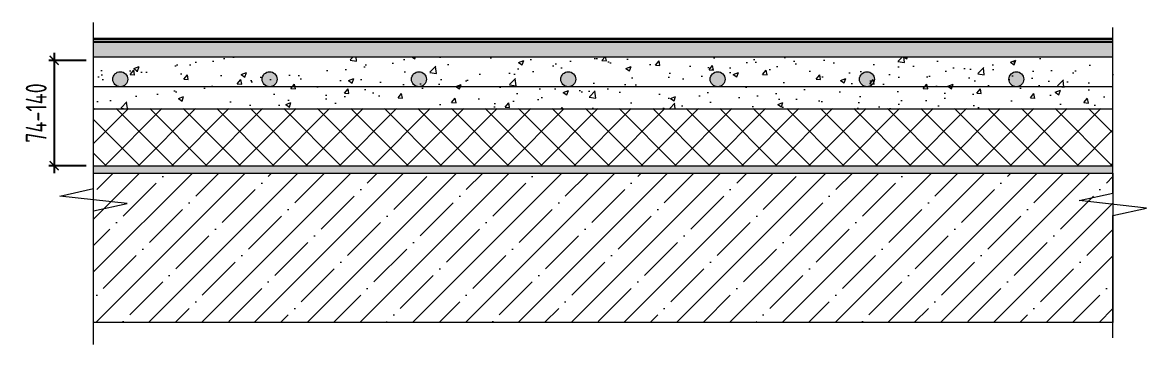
# Model space of a CAD drawing. Header units: millimetres. Extents: x -542032 to 558829, y -28615 to 266565.
# Drawn here: x -522982 to -515456, y 8494 to 10651 of the extents above; entities that cross this region are included whole.
import ezdxf

# ---------------------------------------------------------------- set-up
doc = ezdxf.new("R2010")
doc.units = ezdxf.units.MM
doc.layers.add('АР_Перегородки кирпич штрих', color=7, linetype='Continuous')
doc.layers.add('АР_Плита', color=220, linetype='Continuous')
for name, color, linetype, lineweight in [('АР_Размеры дверей', 15, 'Continuous', 0), ('АР_Тонкие', 250, 'Continuous', 0), ('АР_Штриховка', 252, 'Continuous', 0)]:
    doc.layers.add(name, color=color, linetype=linetype, lineweight=lineweight)
doc.styles.add('ISOCPEUR', font='isocpeur.ttf', dxfattribs={"width": 0.7})
doc.dimstyles.new('R_50', dxfattribs={"dimtxt": 140, "dimasz": 60, "dimexe": 50, "dimexo": 50, "dimgap": 50, "dimtad": 1, "dimdec": 0, "dimrnd": 5, "dimzin": 0, "dimdsep": 46, "dimtxsty": 'ISOCPEUR', "dimblk": 'ARCHTICK', "dimcen": 50, "dimdle": 50, "dimclrd": 256, "dimclre": 256, "dimclrt": 256, "dimadec": 0, "dimazin": 0, "dimtfac": 2, "dimtdec": 0, "dimtofl": 0, "dimtmove": 1, "dimatfit": 3, "dimfxl": 1, "dimtvp": 3, "dimtfill": 1, "dimtolj": 1, "dimtzin": 0, "dimarcsym": 0})

# ---------------------------------------------------------------- blocks, each defined once
blk = doc.blocks.new('*U33')
at = {"color": 8}
blk.add_lwpolyline([(0, -6.699), (0, 1.502), (2.25, 2.002), (-2.25, 2.502), (0, 3.002), (0, 14.093)], dxfattribs=at)
blk = doc.blocks.new('*U34')
at = {"color": 8}
blk.add_lwpolyline([(0, -6.506), (0, 2.443), (2.25, 2.943), (-2.25, 3.443), (0, 3.943), (0, 15.068)], dxfattribs=at)
blk = doc.blocks.new('Арматура_D-10')
at = {"layer": 'АР_Перегородки кирпич штрих', "transparency": 33554687}
h = blk.add_hatch(color=256, dxfattribs=at)
h.set_gradient(color2=(0, 0, 0), tint=1, name='SPHERICAL')
h.paths.add_polyline_path([(-59078.57, 235102.41, 1), (-59088.57, 235102.41, 1)])
at = {"layer": 'АР_Тонкие'}
blk.add_circle((-59083.57, 235102.41), 5, dxfattribs=at)
blk = doc.blocks.new('_ArchTick')
at = {"color": 0, "linetype": 'ByBlock', "const_width": 0.15}
blk.add_lwpolyline([(-0.5, -0.5), (0.5, 0.5)], dxfattribs=at)
blk = doc.blocks.new('*D128')
at = {"layer": 'Defpoints', "color": 0, "transparency": 16777216}
for p in [(-522506.5, 10397.4), (-522506.5, 9691.8)]:
    blk.add_point(p, dxfattribs=at)
at = {"layer": 'АР_Размеры дверей', "lineweight": -2, "transparency": 16777216}
for p, q in [((-522556.5, 10397.4), (-522820.6, 10397.4)), ((-522770.6, 10447.4), (-522770.6, 9641.8)), ((-522556.5, 9691.8), (-522820.6, 9691.8))]:
    blk.add_line(p, q, dxfattribs=at)
at = {"layer": 'АР_Размеры дверей', "lineweight": -2, "transparency": 16777216, "xscale": 60, "yscale": 60, "zscale": 60}
for p, rotation in [((-522770.6, 10397.4), 90), ((-522770.6, 9691.8), 270)]:
    blk.add_blockref('_ArchTick', p, dxfattribs=dict(at, rotation=rotation))
at = {"layer": 'АР_Размеры дверей', "transparency": 16777216, "insert": (-522890.6, 10044.6), "char_height": 140, "width": 708.7, "attachment_point": 5, "rotation": 90, "style": 'ISOCPEUR', "bg_fill": 3, "box_fill_scale": 1.1, "bg_fill_color": 256, "bg_fill_true_color": 13158600, "bg_fill_transparency": 0}
blk.add_mtext('\\A1;74-140', dxfattribs=at)
at = {"layer": 'Defpoints', "color": 0, "transparency": 16777216}
blk.add_point((-522770.6, 9691.8), dxfattribs=at)

msp = doc.modelspace()

# ---------------------------------------------------------------- hatches: boundary and pattern name
at = {"layer": 'АР_Перегородки кирпич штрих', "transparency": 33554559}
h = msp.add_hatch(dxfattribs=at)
h.set_pattern_fill('AR-CONC', color=256, scale=0.5, style=0)
h.set_pattern_definition([(50, (76151.72, -1711384.04), (91.0923345, -7.9695428), [9.525, -104.775]), (355, (76151.72, -1711384.04), (-17.6217107, 95.5284226), [7.62, -83.820292]), (100.4514447, (76159.315, -1711384.7), (73.4706235, 87.558876), [8.0950044, -89.0451223]), (46.1842, (76151.72, -1711358.64), (135.5395204, -21.021164), [14.2875, -157.1625]), (96.635558, (76163.02, -1711360.39), (118.702067, 123.713062), [12.142512, -133.567804]), (351.184151, (76151.72, -1711358.64), (118.702067, 123.713062), [11.429984, -125.729866]), (21, (76164.42, -1711364.99), (75.8071956, -51.132599), [9.525, -104.775]), (326, (76164.42, -1711364.99), (30.901014, 92.093983), [7.62, -83.82]), (71.451445, (76170.74, -1711369.25), (106.7082096, 40.9613844), [8.0950044, -89.044969]), (37.5, (76151.724, -1711384.038), (1.5443016, 42.27751944), [0, -82.804, 0, -85.09, 0, -84.1375]), (7.5, (76151.724, -1711384.04), (33.4098313, 50.0902874), [0, -48.514, 0, -80.899, 0, -32.0675]), (327.5, (76123.403, -1711384.038), (67.7952976, -2.864372), [0, -31.75, 0, -99.06, 0, -131.445]), (317.5, (76110.7, -1711384.04), (74.0645907, 12.7132455), [0, -41.275, 0, -65.786, 0, -93.345])])
h.paths.add_polyline_path([(-515681.1, 10421.8), (-515681.1, 10521.8), (-522506.5, 10521.8), (-522506.5, 10421.8)])
at = {"layer": 'АР_Перегородки кирпич штрих', "transparency": 33554687}
msp.add_hatch(color=256, dxfattribs=at).paths.add_polyline_path([(-522506.5, 9691.8), (-522506.5, 9641.8), (-515681.1, 9641.8), (-515681.1, 9691.8)])
at = {"layer": 'АР_Штриховка', "ltscale": 100, "true_color": 0x000000}
h = msp.add_hatch(dxfattribs=at)
h.set_pattern_fill('AR-CONC', color=18, scale=50, style=0)
h.set_pattern_definition([(50, (-5200836.66, 742288.37), (358.630091, -31.376067), [37.5, -412.5]), (355, (-5200836.66, 742288.37), (-69.375667, 376.096067), [30, -330]), (100.4514445, (-5200806.78, 742285.76), (289.254423, 344.719995), [31.870096, -350.571056]), (46.1842, (-5200836.66, 742388.37), (533.620665, -82.75964), [56.25, -618.75]), (96.635635, (-5200792.2, 742381.5), (467.33097, 487.0593), [47.80517, -525.85688]), (351.184164, (-5200836.66, 742388.37), (467.33097, 487.0593), [45, -495]), (21, (-5200786.66, 742363.37), (298.453526, -201.309445), [37.5, -412.5]), (326, (-5200786.66, 742363.37), (121.657666, 362.575023), [30, -330]), (71.451445, (-5200761.8, 742346.6), (420.111188, 161.265576), [31.870095, -350.571056]), (37.5, (-5200836.66, 742288.37), (6.0799277, 166.446927), [0, -326, 0, -335, 0, -331.25]), (7.5, (-5200836.66, 742288.37), (131.534769, 197.205856), [0, -191, 0, -318.5, 0, -126.25]), (327.5, (-5200948.16, 742288.37), (266.911218, -11.277436), [0, -125, 0, -390, 0, -517.5]), (317.5, (-5200998.16, 742288.37), (291.593085, 50.052491), [0, -162.5, 0, -259, 0, -367.5])])
h.paths.add_polyline_path([(-515681.1, 10421.8), (-522506.5, 10421.8), (-522506.5, 10075.3), (-515681.1, 10075.3)])
h = msp.add_hatch(dxfattribs=at)
h.set_pattern_fill('ANSI37', color=18, scale=50, style=0)
h.set_pattern_definition([(45, (0, -83473.54), (-112.2532, 112.2532), []), (135, (0, -83473.54), (-112.2532, -112.2532), [])])
h.paths.add_polyline_path([(-522506.5, 10074.2), (-515681.1, 10074.2), (-515681.1, 9691.8), (-522506.5, 9691.8)])
h = msp.add_hatch(dxfattribs=at)
h.set_pattern_fill('ANSI35', color=18, scale=1000, style=0)
h.set_pattern_definition([(45, (-5200836.66, 742138.37), (-176.776695, 176.776695), []), (45, (-5200659.9, 742138.37), (-176.776695, 176.776695), [312.5, -62.5, 0, -62.5])])
h.paths.add_polyline_path([(-515681.1, 9641.8), (-522506.5, 9641.8), (-522506.5, 8641.8), (-515681.1, 8641.8)])

# ---------------------------------------------------------------- linework, layer by layer
at = {"layer": 'АР_Плита', "color": 18, "lineweight": 5, "ltscale": 100, "true_color": 0x000000}
msp.add_lwpolyline([(-522506.5, 9641.8), (-515681.1, 9641.8), (-515681.1, 8641.8), (-522506.5, 8641.8)], close=True, dxfattribs=at)
at = {"layer": 'АР_Тонкие', "lineweight": 30}
for p, q in [((-522506.5, 10541.8), (-515681.1, 10541.8)), ((-522506.5, 10521.8), (-515681.1, 10521.8))]:
    msp.add_line(p, q, dxfattribs=at)
at = {"layer": 'АР_Тонкие'}
for points in [[(-522506.5, 10421.8), (-515681.1, 10421.8)], [(-515681.1, 10221.4), (-522506.5, 10221.4)], [(-522506.5, 10014.2), (-522506.5, 10072.4), (-515681.1, 10072.4)], [(-522506.5, 9691.8), (-522506.5, 9691.8), (-515681.1, 9691.8)]]:
    msp.add_lwpolyline(points, dxfattribs=at)

# ---------------------------------------------------------------- block references
for name, p, xscale, yscale, zscale in [('*U34', (-522506.5, 9144.6), 100, 100, 100), ('*U33', (-515681.1, 9208.1), 100, 100, 100), ('Арматура_D-10', (68507.8, -2340752.7), 10, 10, 10), ('Арматура_D-10', (69507.8, -2340752.7), 10, 10, 10), ('Арматура_D-10', (70507.8, -2340752.7), 10, 10, 10), ('Арматура_D-10', (71507.8, -2340752.7), 10, 10, 10), ('Арматура_D-10', (72507.8, -2340752.7), 10, 10, 10), ('Арматура_D-10', (73507.8, -2340752.7), 10, 10, 10), ('Арматура_D-10', (74507.8, -2340752.7), 10, 10, 10)]:
    msp.add_blockref(name, p, dxfattribs=dict(at, xscale=xscale, yscale=yscale, zscale=zscale))

# ---------------------------------------------------------------- next in the draw order: dimensions: what is measured, and where the dimension line sits
at = {"layer": 'АР_Размеры дверей'}
dim = msp.add_linear_dim(base=(-522770.6, 9691.8), p1=(-522506.5, 10397.4), p2=(-522506.5, 9691.8), angle=90, text='74-140', dimstyle='R_50', override={"dimpost": '\\X'}, dxfattribs=at)
dim.commit()
dim.dimension.update_dxf_attribs({"geometry": '*D128', "text_midpoint": (-522890.6, 10044.6)})

doc.saveas('drawing.dxf')
